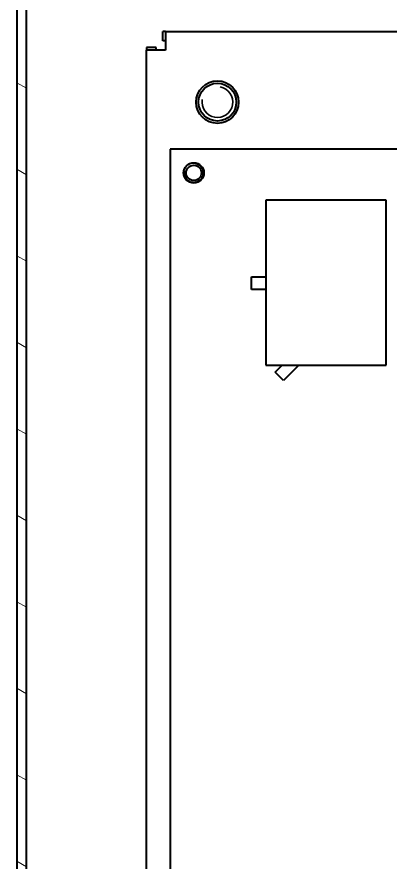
# Model space of a CAD drawing. Header units: millimetres. Extents: x 0 to 5945, y 0 to 4205.
# Drawn here: x 4214.9 to 4294, y 2992.3 to 3171.4 of the extents above; entities that cross this region are included whole.
import ezdxf

# ---------------------------------------------------------------- set-up
doc = ezdxf.new("R2010")
doc.units = ezdxf.units.MM
doc.header["$LTSCALE"] = 5
for name, color, linetype, lineweight in [('가시적인 것(ISO)', 3, 'Continuous', 40), ('가시적인 좁은 것(ISO)', 3, 'Continuous', 35), ('해치(ISO)', 7, 'Continuous', 18)]:
    doc.layers.add(name, color=color, linetype=linetype, lineweight=lineweight)

msp = doc.modelspace()

# ---------------------------------------------------------------- hatches: boundary and pattern name
at = {"layer": '해치(ISO)'}
h = msp.add_hatch(dxfattribs=at)
h.set_pattern_fill('ANSI31', color=256, scale=127, angle=105.000246, style=0)
h.set_pattern_definition([(150.00025, (0, 0), (-7.93744, -13.748187), [])])
h.paths.add_polyline_path([(4214.8856, 3298.3703), (4214.8856, 2618.3703), (4219.8856, 2618.3703), (4574.8856, 2618.3703), (4579.8856, 2618.3703), (4579.8856, 3298.3703)])
h.paths.add_polyline_path([(4567.8856, 2661.5226), (4577.8856, 2661.5226), (4577.8856, 2620.3703), (4216.8856, 2620.3703), (4216.8856, 3296.3703), (4577.8856, 3296.3703), (4577.8856, 2675.218), (4567.8856, 2675.218), (4567.8856, 2669.6689), (4577.8856, 2669.6689), (4577.8856, 2667.0716), (4567.8856, 2667.0716)], flags=0)

# ---------------------------------------------------------------- linework, layer by layer
at = {"layer": '가시적인 것(ISO)'}
for p, q in [((4214.8856, 3298.3703), (4214.8856, 2618.3703)), ((4216.8856, 2620.3703), (4216.8856, 3296.3703)), ((4246.3856, 3168.3703), (4245.7999, 3168.3703)), ((4245.7999, 3166.3703), (4245.7999, 3168.3703)), ((4246.3856, 3168.3703), (4548.3856, 3168.3703)), ((4246.3856, 3168.3703), (4246.3856, 3164.3703)), ((4244.3856, 3164.956), (4242.3856, 3164.956)), ((4242.3856, 3164.956), (4242.3856, 3164.3703)), ((4244.3856, 3164.3703), (4244.3856, 3164.956)), ((4246.3856, 3166.3703), (4245.7999, 3166.3703)), ((4242.3856, 2662.3703), (4242.3856, 3164.3703)), ((4246.3856, 3164.3703), (4242.3856, 3164.3703)), ((4407.3856, 3143.38), (4247.3856, 3143.38)), ((4247.3856, 3143.38), (4247.3856, 2883.38)), ((4267.6375, 3132.6274), (4267.6375, 3097.6304)), ((4293.1352, 3132.6274), (4267.6375, 3132.6274)), ((4293.1352, 3097.6304), (4293.1352, 3132.6274)), ((4264.6356, 3113.63), (4264.6356, 3116.38)), ((4264.6356, 3116.38), (4267.6375, 3116.38)), ((4267.6375, 3113.63), (4264.6356, 3113.63)), ((4267.6375, 3097.6304), (4293.1352, 3097.6304)), ((4269.6356, 3096.13), (4271.136, 3097.6304)), ((4274.636, 3097.6304), (4271.3856, 3094.38)), ((4271.3856, 3094.38), (4269.6356, 3096.13))]:
    msp.add_line(p, q, dxfattribs=at)
for centre, radius in [((4257.3856, 3153.3703), 4.5), ((4257.3856, 3153.3703), 4), ((4252.3856, 3138.3703), 2.15), ((4252.3856, 3138.3703), 1.621)]:
    msp.add_circle(centre, radius, dxfattribs=at)
at = {"layer": '가시적인 좁은 것(ISO)'}
for centre, radius in [((4257.3856, 3153.3703), 3.256), ((4252.3856, 3138.3703), 2)]:
    msp.add_arc(centre, radius, 170, 80, dxfattribs=at)

doc.saveas('drawing.dxf')
